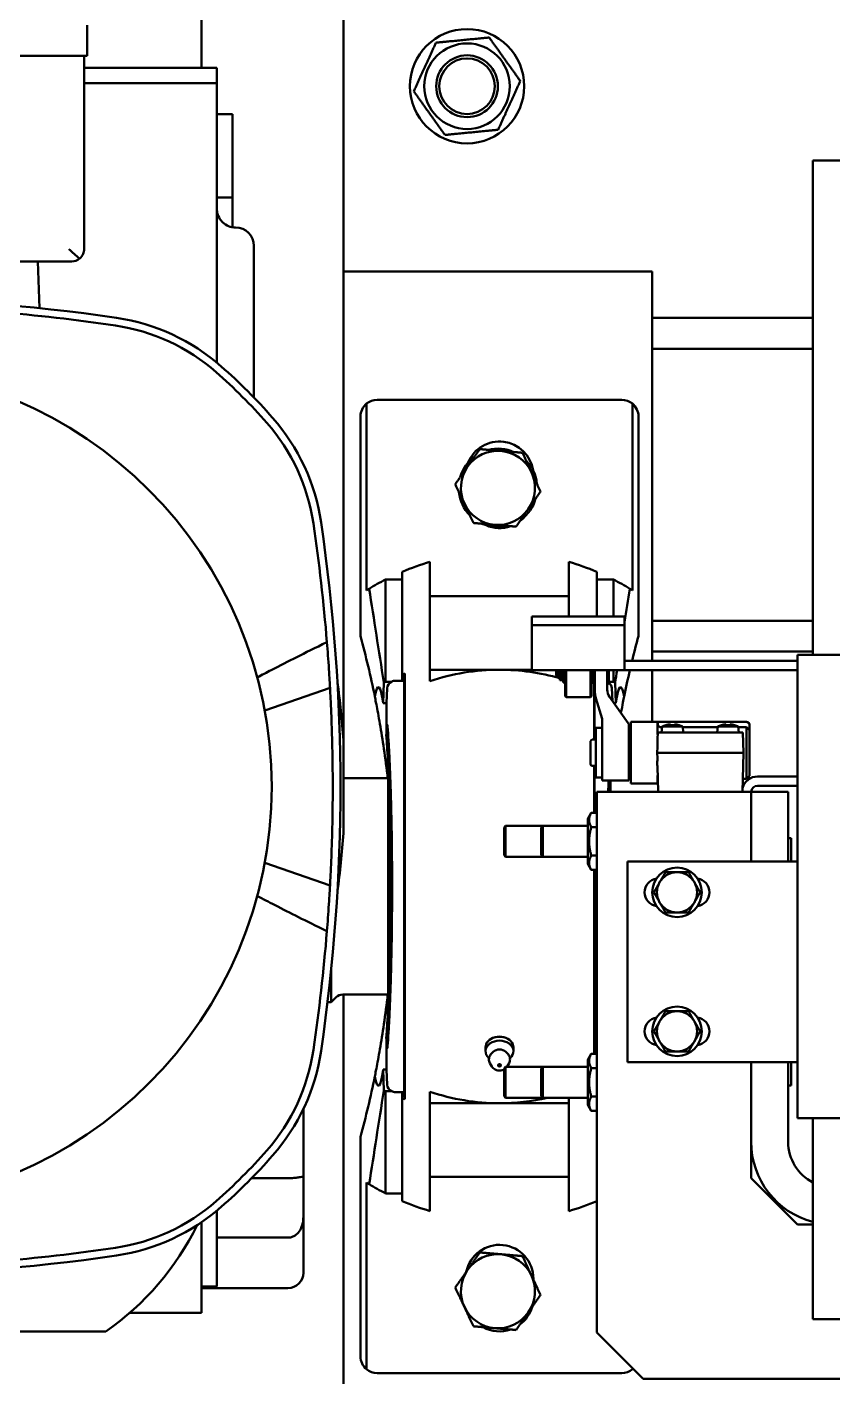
# Model space of a CAD drawing. Header units: centimetres. Extents: x -678439 to 55805, y -426864 to 17948.
# Drawn here: x 47081.48 to 47107.58, y 16808.05 to 16851.81 of the extents above; entities that cross this region are included whole.
import ezdxf

# ---------------------------------------------------------------- set-up
doc = ezdxf.new("R2010")
doc.units = ezdxf.units.CM
doc.header["$LTSCALE"] = 0.01
doc.header["$MEASUREMENT"] = 0
doc.layers.get('0').update_dxf_attribs({"lineweight": 0})
doc.layers.add('SSN_Lift-AM_0', color=7, linetype='Continuous', lineweight=50)

# ---------------------------------------------------------------- blocks, each defined once
blk = doc.blocks.new('Lift_20-024-10000')
at = {"layer": 'SSN_Lift-AM_0'}
for p, q in [((-1219.5, 1318.4), (-1219.5, 1493.4)), ((-1265.5, 1401.4), (-1265.5, 1384.4)), ((-1302.5, 1388.2), (-1302.5, 1398.2)), ((-1308.5, 1388.2), (-1448.5, 1388.2)), ((-1302.5, 1388.2), (-1308.5, 1388.2)), ((-1303.5, 1325.7), (-1303.5, 1388.2)), ((-1303.5, 1384.4), (-1271.5, 1384.4)), ((-1265.5, 1384.4), (-1271.5, 1384.4)), ((-1265.5, 1384.4), (-1260.5, 1384.4)), ((-1260.5, 1384.4), (-1260.5, 1379.4)), ((-1260.5, 1379.4), (-1303.5, 1379.4)), ((-1260.5, 1379.4), (-1260.5, 1364.4)), ((-1260.5, 1369.4), (-1255.5, 1369.4)), ((-1255.5, 1342.4), (-1255.5, 1369.4)), ((-1260.5, 1288.93), (-1260.5, 1364.4)), ((-1067.5, 1354.4), (-722.5, 1354.4)), ((-1067.5, 1194.4), (-1067.5, 1354.4)), ((-1260.5, 1342.4), (-1255.5, 1342.4)), ((-1255.5, 1332.78), (-1255.5, 1342.4)), ((-1248.5, 1277.64), (-1248.5, 1326.7)), ((-1449.5, 1321.7), (-1307.5, 1321.7)), ((-1318.5, 1321.7), (-1317.97, 1306.56)), ((-1219.5, 1166.8), (-1219.5, 1318.4)), ((-1219.5, 1318.4), (-1119.5, 1318.4)), ((-1119.5, 1318.4), (-1119.5, 1192.4)), ((-1111.4, 1303.4), (-1119.5, 1303.4)), ((-1111.4, 1303.4), (-1069.08, 1303.4)), ((-1069.08, 1303.4), (-1067.5, 1303.4)), ((-1119.5, 1293.4), (-1111.4, 1293.4)), ((-1069.08, 1293.4), (-1111.4, 1293.4)), ((-1067.5, 1293.4), (-1069.08, 1293.4)), ((-1212.04, 1215.24), (-1212.04, 1275.66)), ((-1208.6, 1276.9), (-1129.4, 1276.9)), ((-1125.96, 1215.24), (-1125.96, 1275.66)), ((-1214, 1200.4), (-1214, 1271.5)), ((-1124, 1271.5), (-1124, 1200.4)), ((-1200.5, 1187.98), (-1200.5, 1221.25)), ((-1191.5, 1224.44), (-1191.5, 1213.4)), ((-1146.5, 1213.4), (-1146.5, 1224.44)), ((-1137.5, 1206.82), (-1137.5, 1221.25)), ((-1205.9, 1185.67), (-1205.9, 1218.73)), ((-1200.5, 1218.73), (-1205.9, 1218.73)), ((-1132.1, 1218.73), (-1137.5, 1218.73)), ((-1132.1, 1206.82), (-1132.1, 1218.73)), ((-1191.5, 1213.4), (-1146.5, 1213.4)), ((-1191.5, 1213.4), (-1191.5, 1189.55)), ((-1146.5, 1206.82), (-1146.5, 1213.4)), ((-1158.5, 1206.82), (-1128.5, 1206.82)), ((-1158.5, 1206.82), (-1158.5, 1204)), ((-1158.5, 1204), (-1128.5, 1204)), ((-1158.5, 1189.94), (-1158.5, 1204)), ((-1128.5, 1206.82), (-1128.5, 1204)), ((-1128.5, 1204), (-1128.5, 1189.94)), ((-1111.4, 1205.4), (-1119.5, 1205.4)), ((-1111.4, 1205.4), (-1069.08, 1205.4)), ((-1069.08, 1205.4), (-1067.5, 1205.4)), ((-1119.5, 1195.4), (-1111.4, 1195.4)), ((-1069.08, 1195.4), (-1111.4, 1195.4)), ((-1067.5, 1195.4), (-1069.08, 1195.4)), ((-1128.5, 1192.4), (-1072.5, 1192.4)), ((-1072.5, 1178.4), (-1072.5, 1194.4)), ((-847.5, 1194.4), (-1072.5, 1194.4)), ((-1200.5, 1185.98), (-1202.66, 1185.98)), ((-1200.5, 1187.98), (-1200.5, 1185.98)), ((-1200.5, 1185.98), (-1199.82, 1185.98)), ((-1200.5, 1185.98), (-1200.5, 1185.98)), ((-1199.82, 1185.98), (-1199.69, 1188.29)), ((-1199.82, 1185.98), (-1199.82, 1052.82)), ((-1199.69, 1188.29), (-1199.69, 1050.51)), ((-1191.5, 1189.55), (-1169, 1189.55)), ((-1191.5, 1189.55), (-1191.5, 1185.84)), ((-1169, 1189.55), (-1158.5, 1189.55)), ((-1158.5, 1189.94), (-1158.5, 1189.4)), ((-1128.5, 1189.4), (-1158.5, 1189.4)), ((-1150.6, 1189.4), (-1150.6, 1187.7)), ((-1150.6, 1187.7), (-1150.1, 1187.2)), ((-1150.1, 1189.4), (-1150.1, 1187.2)), ((-1150.1, 1187.2), (-1149.5, 1187.2)), ((-1149.5, 1189.4), (-1149.5, 1187.2)), ((-1149.5, 1187.7), (-1149.42, 1187.7)), ((-1149.42, 1186.32), (-1149.42, 1189.4)), ((-1149.42, 1186.13), (-1149.42, 1186.32)), ((-1149.42, 1186.13), (-1148.66, 1186.13)), ((-1148.66, 1189.4), (-1148.66, 1186.32)), ((-1148.66, 1187.2), (-1148.4, 1187.2)), ((-1148.66, 1186.32), (-1148.66, 1186.13)), ((-1148.4, 1189.4), (-1148.4, 1185.45)), ((-1147.75, 1189.4), (-1147.75, 1181)), ((-1147.45, 1189.4), (-1147.45, 1180.7)), ((-1139.55, 1189.4), (-1139.55, 1180.7)), ((-1139.25, 1189.4), (-1139.25, 1181)), ((-1138.6, 1189.4), (-1138.6, 1185.2)), ((-1138.1, 1182.7), (-1138.1, 1189.4)), ((-1134.1, 1189.4), (-1134.1, 1184.7)), ((-1134.1, 1189.4), (-1134.1, 1183.09)), ((-1133.6, 1189.4), (-1133.6, 1185.2)), ((-1132.1, 1185.67), (-1132.1, 1189.4)), ((-1128.5, 1189.4), (-1128.5, 1189.94)), ((-1072.5, 1189.4), (-1128.5, 1189.4)), ((-1119.5, 1189.4), (-1119.5, 1172.7)), ((-1223.88, 1183.67), (-1245.01, 1176.38)), ((-1206.63, 1178.68), (-1206.46, 1185.4)), ((-1203.98, 1185.67), (-1205.9, 1185.67)), ((-1205.64, 1178.68), (-1205.36, 1183.63)), ((-1148.4, 1185.45), (-1147.75, 1185.45)), ((-1139.25, 1185.45), (-1138.6, 1185.45)), ((-1138.6, 1185.2), (-1138.1, 1184.7)), ((-1138.31, 1184.91), (-1138.31, 1166.95)), ((-1138.18, 1184.78), (-1138.18, 1166.95)), ((-1133.6, 1185.2), (-1134.1, 1184.7)), ((-1134.1, 1184.7), (-1134.1, 1184.7)), ((-1132.1, 1185.67), (-1133.6, 1185.67)), ((-1132.64, 1183.63), (-1132.4, 1179.42)), ((-1131.54, 1185.4), (-1131.37, 1178.68)), ((-1206.63, 1178.68), (-1205.64, 1178.68)), ((-1205.64, 1168.63), (-1205.64, 1178.68)), ((-1147.75, 1181), (-1147.45, 1180.7)), ((-1147.45, 1180.7), (-1139.55, 1180.7)), ((-1139.25, 1181), (-1139.55, 1180.7)), ((-1135.7, 1173.7), (-1137.75, 1180.35)), ((-1133.36, 1180.78), (-1127.28, 1172.2)), ((-1131.87, 1178.68), (-1131.37, 1178.68)), ((-1072.5, 1178.4), (-1072.5, 1060.4)), ((-1135.7, 1163.66), (-1135.7, 1173.7)), ((-1126.5, 1172.7), (-1126.5, 1152.7)), ((-1126.5, 1172.7), (-1089, 1172.7)), ((-1117.79, 1172.64), (-1117.79, 1168.58)), ((-1137.8, 1170.7), (-1137.8, 1154.7)), ((-1137.8, 1170.7), (-1135.7, 1170.7)), ((-1127.1, 1163.66), (-1127.1, 1171.62)), ((-1127.1, 1170.7), (-1126.5, 1170.7)), ((-1117.85, 1167.06), (-1117.77, 1169.2)), ((-1117.77, 1169.2), (-1113, 1169.2)), ((-1116.35, 1170.96), (-1116.74, 1170.96)), ((-1116.33, 1171.2), (-1116.5, 1169.2)), ((-1116.33, 1171.2), (-1109.67, 1171.2)), ((-1115.15, 1171.63), (-1115.14, 1171.61)), ((-1113.64, 1171.87), (-1113.64, 1171.61)), ((-1095, 1169.2), (-1113, 1169.2)), ((-1112.36, 1171.61), (-1112.36, 1171.87)), ((-1110.86, 1171.61), (-1110.85, 1171.63)), ((-1109.67, 1171.2), (-1109.5, 1169.2)), ((-1098.35, 1170.96), (-1109.65, 1170.96)), ((-1098.33, 1171.2), (-1098.5, 1169.2)), ((-1098.33, 1171.2), (-1091.67, 1171.2)), ((-1097.15, 1171.63), (-1097.14, 1171.61)), ((-1095.64, 1171.87), (-1095.64, 1171.61)), ((-1095, 1169.2), (-1090.23, 1169.2)), ((-1094.37, 1171.61), (-1094.37, 1171.87)), ((-1092.86, 1171.61), (-1092.85, 1171.63)), ((-1091.67, 1171.2), (-1091.5, 1169.2)), ((-1089, 1170.96), (-1091.65, 1170.96)), ((-1090, 1162.7), (-1090.23, 1169.2)), ((-1089, 1170.96), (-1089, 1154.2)), ((-1088, 1171.47), (-1088, 1171.7)), ((-1088, 1169.93), (-1088, 1171.47)), ((-1088, 1169.93), (-1088, 1155.2)), ((-1219.5, 1136.6), (-1219.5, 1166.8)), ((-1139.5, 1158.95), (-1139.5, 1166.45)), ((-1137.8, 1166.95), (-1139, 1166.95)), ((-1135.7, 1163.66), (-1135.7, 1153.7)), ((-1127.1, 1163.66), (-1127.1, 1153.7)), ((-1113, 1162.7), (-1117.9, 1162.7)), ((-1113, 1162.7), (-1095, 1162.7)), ((-1090, 1162.7), (-1095, 1162.7)), ((-1090, 1162.7), (-1090.35, 1150)), ((-1205, 1157.36), (-1205, 1081.44)), ((-1137.8, 1158.45), (-1139, 1158.45)), ((-1138.31, 1158.45), (-1138.31, 1143.24)), ((-1138.18, 1158.45), (-1138.18, 1143.24)), ((-1117.88, 1158.34), (-1117.65, 1150)), ((-1117.79, 1155.35), (-1117.79, 1152.7)), ((-1088, 1155.2), (-1089, 1154.2)), ((-1219.5, 1154.4), (-1205, 1154.4)), ((-1137.8, 1154.7), (-1135.7, 1154.7)), ((-1127.1, 1153.7), (-1135.7, 1153.7)), ((-1133, 1153.7), (-1133, 1150)), ((-1127.1, 1154.7), (-1126.5, 1154.7)), ((-1127.1, 1154.4), (-1126.5, 1154.4)), ((-1126.5, 1152.7), (-1117.79, 1152.7)), ((-1117.74, 1153.29), (-1117.79, 1152.7)), ((-1090.24, 1154.2), (-1089, 1154.2)), ((-1088.8, 1154.4), (-1087.8, 1154.4)), ((-1072.5, 1155), (-1085.4, 1155)), ((-1072.5, 1152), (-1085.4, 1152)), ((-1137.5, 1150), (-1087.5, 1150)), ((-1137.5, 975), (-1137.5, 1150)), ((-1075.5, 1150), (-1087.5, 1150)), ((-1087.5, 1150), (-1087.5, 1127.5)), ((-1075.5, 1150), (-1075.5, 1127.5)), ((-1140.4, 1141.3), (-1139.28, 1143.24)), ((-1139.28, 1143.24), (-1137.5, 1143.24)), ((-1167.5, 1138.5), (-1167, 1139)), ((-1167.5, 1129.5), (-1167.5, 1138.5)), ((-1167, 1139), (-1167, 1129)), ((-1167, 1139), (-1155, 1139)), ((-1155.5, 1138.5), (-1155, 1139)), ((-1155.5, 1129.5), (-1155.5, 1138.5)), ((-1155, 1139), (-1155, 1129)), ((-1140.4, 1139), (-1155, 1139)), ((-1140.4, 1141.3), (-1140.4, 1126.7)), ((-1139.28, 1138.62), (-1137.5, 1138.62)), ((-1074.5, 1135), (-1075.5, 1135)), ((-1074.5, 1135), (-1074.5, 1127.5)), ((-1167.5, 1129.5), (-1167, 1129)), ((-1167, 1129), (-1155, 1129)), ((-1155.5, 1129.5), (-1155, 1129)), ((-1140.4, 1129), (-1155, 1129)), ((-1139.28, 1129.38), (-1137.5, 1129.38)), ((-1245.01, 1127.02), (-1223.88, 1119.73)), ((-1140.4, 1126.7), (-1139.28, 1124.76)), ((-1139.28, 1124.76), (-1137.5, 1124.76)), ((-1138.31, 1124.76), (-1138.31, 1065.24)), ((-1138.18, 1124.76), (-1138.18, 1065.24)), ((-1127.5, 1062.5), (-1127.5, 1127.5)), ((-1127.5, 1127.5), (-1072.5, 1127.5)), ((-1223.5, 1081.9), (-1223.5, 1092.51)), ((-1224.68, 1081.9), (-1223.5, 1081.9)), ((-1221.88, 1083.52), (-1223.5, 1081.9)), ((-1219.76, 1084.4), (-1205, 1084.4)), ((-1219.5, 958.4), (-1219.5, 1084.4)), ((-1205.64, 1060.12), (-1205.64, 1070.17)), ((-1173.31, 1068.32), (-1173.34, 1068.25)), ((-1164.69, 1068.32), (-1164.66, 1068.25)), ((-1173.5, 1067.33), (-1173.5, 1066.05)), ((-1171.01, 1065.9), (-1171.66, 1065.23)), ((-1166.99, 1065.9), (-1166.34, 1065.23)), ((-1164.5, 1067.33), (-1164.5, 1066.05)), ((-1140.4, 1063.3), (-1139.28, 1065.24)), ((-1140.4, 1063.3), (-1140.4, 1048.7)), ((-1139.28, 1065.24), (-1137.5, 1065.24)), ((-1205.64, 1060.12), (-1206.63, 1060.12)), ((-1206.46, 1053.4), (-1206.63, 1060.12)), ((-1205.64, 1060.12), (-1205.36, 1055.17)), ((-1171.5, 1061.16), (-1172.09, 1062.2)), ((-1167.5, 1060.5), (-1167, 1061)), ((-1167.5, 1051.5), (-1167.5, 1060.5)), ((-1167, 1061), (-1167, 1051)), ((-1167, 1061), (-1155, 1061)), ((-1166.5, 1061.16), (-1165.91, 1062.2)), ((-1155.5, 1060.5), (-1155, 1061)), ((-1155.5, 1051.5), (-1155.5, 1060.5)), ((-1155, 1061), (-1155, 1051)), ((-1140.4, 1061), (-1155, 1061)), ((-1139.28, 1060.62), (-1137.5, 1060.62)), ((-1072.5, 1062.5), (-1127.5, 1062.5)), ((-1087.5, 1062.5), (-1087.5, 1025)), ((-1075.5, 1062.5), (-1075.5, 1036.7)), ((-1074.5, 1062.5), (-1074.5, 1055)), ((-1072.5, 1044.4), (-1072.5, 1060.4)), ((-1074.5, 1055), (-1075.5, 1055)), ((-1205.9, 1053.13), (-1203.98, 1053.13)), ((-1205.9, 1053.13), (-1205.9, 1020.07)), ((-1202.66, 1052.82), (-1200.5, 1052.82)), ((-1200.5, 1052.82), (-1199.82, 1052.82)), ((-1200.5, 1052.82), (-1200.5, 1050.82)), ((-1200.5, 1052.82), (-1200.5, 1052.82)), ((-1200.5, 1050.82), (-1200.5, 1017.55)), ((-1199.82, 1052.82), (-1199.69, 1050.51)), ((-1191.5, 1052.96), (-1191.5, 1049.25)), ((-1167.5, 1051.5), (-1167, 1051)), ((-1167, 1051), (-1155, 1051)), ((-1155.5, 1051.5), (-1155, 1051)), ((-1140.4, 1051), (-1155, 1051)), ((-1146.5, 1049.25), (-1146.5, 1051)), ((-1139.28, 1051.38), (-1137.5, 1051.38)), ((-1232.5, 1025.22), (-1232.5, 1047.42)), ((-1191.5, 1049.25), (-1169, 1049.25)), ((-1191.5, 1049.25), (-1191.5, 1025.4)), ((-1169, 1049.25), (-1146.5, 1049.25)), ((-1146.5, 1025.4), (-1146.5, 1049.25)), ((-1140.4, 1048.7), (-1139.28, 1046.76)), ((-1139.28, 1046.76), (-1137.5, 1046.76)), ((-847.5, 1044.4), (-1072.5, 1044.4)), ((-1067.5, 979.4), (-1067.5, 1044.4)), ((-1214, 967.3), (-1214, 1038.4)), ((-1249.27, 1024.97), (-1237.5, 1024.97)), ((-1232.5, 1025.22), (-1232.5, 1012.65)), ((-1191.5, 1025.4), (-1191.5, 1014.36)), ((-1146.5, 1025.4), (-1191.5, 1025.4)), ((-1146.5, 1014.36), (-1146.5, 1025.4)), ((-1087.5, 1025), (-1072.5, 1010)), ((-1212.04, 1023.56), (-1212.04, 963.14)), ((-1205.9, 1020.07), (-1200.5, 1020.07)), ((-1260.5, 989.9), (-1260.5, 1014.47)), ((-1232.5, 994.4), (-1232.5, 1012.65)), ((-1265.5, 1010.71), (-1265.5, 981.4)), ((-1072.5, 1010), (-1067.5, 1010)), ((-1237.5, 1005.76), (-1260.5, 1005.76)), ((-1265.5, 989.9), (-1260.5, 989.9)), ((-1237.5, 989.4), (-1265.5, 989.4)), ((-1158, 992.4), (-1158, 992.14)), ((-1265.5, 981.4), (-1288.77, 981.4)), ((-812.5, 979.4), (-1067.5, 979.4)), ((-1368.5, 975.4), (-1296.5, 975.4)), ((-1122.5, 960), (-1137.5, 975)), ((-1125.96, 963.46), (-1125.96, 963.14)), ((-1208.6, 961.9), (-1129.4, 961.9)), ((-752.5, 960), (-1122.5, 960))]:
    blk.add_line(p, q, dxfattribs=at)
for centre, radius in [((-1179.5, 1378.4), 18.5), ((-1179.5, 1378.4), 13.85), ((-1179.5, 1378.4), 10), ((-1179.5, 1378.4), 10), ((-1179.5, 1378.4), 9), ((-1378.5, 1151.7), 135.75), ((-1111.5, 1117.5), 8), ((-1111.5, 1072.5), 8)]:
    blk.add_circle(centre, radius, dxfattribs=at)
for centre, radius, start, end in [((-1254.5, 1338.7), 6, 226.6397, 270), ((-1254.5, 1326.7), 6, 0, 90), ((-1307.5, 1325.7), 4, 270, 309.3372), ((-1378.5, 724.2), 585.5, 81.60348, 98.39652), ((-1378.5, 724.2), 583, 81.60348, 85.39849), ((-1302.64, 1238.13), 63.5, 48.7273, 81.6035), ((-1302.64, 1238.13), 66, 48.7273, 81.6035), ((-1378.5, 1151.7), 181, 41.2727, 48.7273), ((-1378.5, 1151.7), 178.5, 41.2727, 48.7273), ((-1208.6, 1271.5), 5.4, 129.6097, 180), ((-1208.6, 1271.5), 5.4, 90, 129.6097), ((-1129.4, 1271.5), 5.4, 50.3903, 90), ((-1129.4, 1271.5), 5.4, 0, 50.3903), ((-1292.07, 1227.56), 63.5, 8.3965, 41.2727), ((-1292.07, 1227.56), 66, 8.3965, 41.2727), ((-1169.5, 1248.4), 12, 85.0552, 145.0552), ((-1169, 1252.4), 11, 8.6031, 157.1469), ((-1169.5, 1248.4), 12.7, 65.9435, 104.167), ((-1169.5, 1248.4), 12, 25.0552, 85.0552), ((-1169.5, 1248.4), 12.7, 125.9435, 164.167), ((-1169.5, 1248.4), 12.7, 5.9435, 44.167), ((-1169.5, 1248.4), 12, 145.0552, 205.0552), ((-1169.5, 1248.4), 12, 325.0552, 25.0552), ((-1169.5, 1248.4), 12.7, 185.9435, 224.167), ((-1169.5, 1248.4), 12, 205.0552, 265.0552), ((-1169.5, 1248.4), 12.7, 305.9435, 344.167), ((-1169.5, 1248.4), 12, 265.0552, 325.0552), ((-1169, 1246.4), 11, 306.7701, 321.4155), ((-1806, 1151.7), 583, 4.60151, 8.39652), ((-1806, 1151.7), 585.5, 351.60348, 8.39652), ((-1169.5, 1248.4), 12.7, 245.9435, 284.167), ((-1169, 1246.4), 11, 246.657, 289.0355), ((-1169, 1146.63), 81, 106.1276, 112.8854), ((-1169, 1146.63), 81, 67.1146, 73.8724), ((-1169, 1146.63), 81, 117.1007, 121.4007), ((-1169, 1146.63), 81, 58.5993, 62.8993), ((-1169, 1146.63), 81, 121.4007, 122.0996), ((-1169, 1146.63), 81, 57.9004, 58.5993), ((-1512.35, 1119.4), 309.15, 11.4744, 15.1893), ((-825.65, 1119.4), 309.15, 164.8107, 166.3417), ((-1169, 1119.4), 70.15, 90, 108.7083), ((-1169, 1119.4), 70.15, 73.7937, 90), ((-1169, 1119.4), 70.15, 72.9225, 73.1445), ((-825.65, 1119.4), 309.15, 166.9132, 168.5256), ((-1570.57, 1139.27), 352.15, 4.4836, 7.5577), ((-1130.1, 1182.7), 8, 180, 197.1103), ((-1130.1, 1183.09), 4, 180, 215.319), ((-1089, 1171.7), 1, 0, 90), ((-1128.1, 1171.62), 1, 0, 35.319), ((-1113, 1163.94), 7.98, 105.6204, 114.6097), ((-1113, 1163.94), 7.96, 94.5758, 105.5646), ((-1113, 1163.94), 7.96, 74.4355, 85.4242), ((-1113, 1163.94), 7.98, 65.3903, 74.3809), ((-1095, 1163.94), 7.98, 105.6204, 114.6097), ((-1095, 1163.94), 7.96, 94.5758, 105.5646), ((-1095, 1163.94), 7.96, 74.4355, 85.4242), ((-1095, 1163.94), 7.98, 65.3903, 74.3809), ((-1089.05, 1171.47), 1.05, 359.9968, 9.2772), ((-1139, 1166.45), 0.5, 90, 180), ((-1139, 1158.95), 0.5, 180, 270), ((-1085.4, 1149.9), 5.1, 90, 164.7334), ((-1085.4, 1149.9), 2.1, 90, 177.2706), ((-1570.57, 1164.13), 352.15, 352.4423, 355.5164), ((-1117.5, 1117.5), 4.5, 98.2515, 261.7485), ((-1111.5, 1117.5), 6.5, 150, 210), ((-1111.5, 1117.5), 6.5, 90, 150), ((-1111.5, 1117.5), 6.5, 30, 90), ((-1111.5, 1117.5), 6.5, 330, 30), ((-1105.5, 1117.5), 4.5, 278.2515, 81.7485), ((-1111.5, 1117.5), 6.5, 210, 270), ((-1111.5, 1117.5), 6.5, 270, 330), ((-1806, 1151.7), 583, 351.60348, 355.39849), ((-1219.76, 1081.4), 3, 90, 135), ((-1117.5, 1072.5), 4.5, 98.2515, 261.7485), ((-1111.5, 1072.5), 6.5, 90, 150), ((-1111.5, 1072.5), 6.5, 30, 90), ((-1105.5, 1072.5), 4.5, 278.2515, 81.7485), ((-1111.5, 1072.5), 6.5, 150, 210), ((-1111.5, 1072.5), 6.5, 330, 30), ((-1111.5, 1072.5), 6.5, 210, 270), ((-1111.5, 1072.5), 6.5, 270, 330), ((-1292.07, 1075.84), 63.5, 318.7273, 351.6035), ((-1292.07, 1075.84), 66, 318.7273, 351.6035), ((-1169, 1061.87), 0.5, 201.3442, 338.6558), ((-1512.35, 1119.4), 309.15, 344.8107, 348.5256), ((-1169, 1119.4), 70.15, 251.2917, 270), ((-1169, 1119.4), 70.15, 270, 282.8178), ((-1378.5, 1151.7), 178.5, 311.2727, 318.7273), ((-1060.8, 1036.7), 26.7, 180, 255.4671), ((-1060.8, 1036.7), 14.7, 180, 242.8847), ((-1378.5, 1151.7), 181, 311.2727, 318.7273), ((-1169, 1092.17), 81, 237.9004, 238.5993), ((-1169, 1092.17), 81, 238.5993, 242.8993), ((-1302.64, 1065.27), 63.5, 278.3965, 311.2727), ((-1302.64, 1065.27), 66, 278.3965, 311.2727), ((-1169, 1092.17), 81, 247.1146, 253.8724), ((-1169, 1092.17), 81, 286.1276, 292.8854), ((-1347.72, 1049.4), 90, 304.6921, 333.8755), ((-1378.5, 1579.2), 583, 274.60151, 278.39652), ((-1169, 992.4), 11, 0, 168.1463), ((-1378.5, 1579.2), 585.5, 261.60348, 278.39652), ((-1169.5, 988.4), 12, 85.0552, 145.0552), ((-1169.5, 988.4), 12, 25.0552, 85.0552), ((-1237.5, 994.4), 5, 270, 0), ((-1169.5, 988.4), 12, 145.0552, 205.0552), ((-1169.5, 988.4), 12, 325.0552, 25.0552), ((-1169.5, 988.4), 12, 205.0552, 265.0552), ((-1169.5, 988.4), 12, 265.0552, 325.0552), ((-1169, 986.4), 11, 306.7701, 343.3404), ((-1169, 986.4), 11, 241.075, 289.0355), ((-1208.6, 967.3), 5.4, 180, 230.3903), ((-1208.6, 967.3), 5.4, 230.3903, 270), ((-1129.4, 967.3), 5.4, 270, 309.6097), ((-1129.4, 967.3), 5.4, 309.6097, 311.9976)]:
    blk.add_arc(centre, radius, start, end, dxfattribs=at)
for centre, major_axis, ratio, start_param, end_param in [((-1169, 844.52), (80.08, -574.94), 0.021187, 2.202499, 2.269797), ((-1169, 844.52), (-80.08, -574.94), 0.021187, 4.013388, 4.037834), ((-1202.66, 1183.5), (-2.7, 0), 0.919, 4.712389, 5.221), ((-1169, 1119.4), (81, 0), 0.919001, 1.959328, 1.970222), ((-1169, 844.52), (-80.08, -574.94), 0.021187, 4.072022, 4.080686), ((-1208.19, 1119.4), (0, 64.5), 0.061163, 5.877929, 6.589408), ((-1169, 1119.4), (81, 0), 0.919001, 2.043793, 2.051543), ((-1202.66, 1183.5), (-2.7, 0), 0.919001, 5.221, 6.230825), ((-1135.34, 1183.5), (2.7, 0), 0.919001, 0.05236, 0.871521), ((-1169, 1119.4), (81, 0), 0.919001, 1.09005, 1.0978), ((-1129.81, 1119.4), (0, -64.5), 0.061163, 2.83537, 3.546849), ((-1208.19, 1119.4), (0, 64.5), 0.061163, 3.843968, 5.58081), ((-1113, 1165.17), (-7.65, 0), 0.845121, 4.629268, 4.79551), ((-1095, 1165.17), (7.65, 0), 0.845121, 1.487675, 1.653917), ((-1095, 1165.2), (-7.63, 0), 0.841997, 4.629121, 4.795657), ((-1129.81, 1119.4), (0, -64.5), 0.061163, 4.151684, 4.218086), ((-1169, 1066.05), (4.5, 0), 0.766044, 5.566827, 10.141136), ((-1169, 1067.33), (4.5, 0), 0.766044, 0, 3.141593), ((-1169, 1067.41), (-4.47, 0), 0.766044, 3.409625, 6.015153), ((-1169, 1064.76), (-2.5, 0), 0.766044, 3.77995, 5.644828), ((-1208.19, 1119.4), (0, 64.5), 0.061163, 2.83537, 3.546849), ((-1202.66, 1055.3), (-2.7, 0), 0.919001, 0.05236, 1.062186), ((-1169, 1394.28), (80.08, 574.94), 0.021187, 4.013388, 4.080686), ((-1169, 1119.4), (-81, 0), 0.919001, 1.09005, 1.0978), ((-1202.66, 1055.3), (2.7, 0), 0.919, 4.203778, 4.712389), ((-1169, 1119.4), (-81, 0), 0.919001, 1.171371, 1.182265)]:
    blk.add_ellipse(centre, major_axis=major_axis, ratio=ratio, start_param=start_param, end_param=end_param, dxfattribs=at)
blk.add_ellipse((-1169, 1061.55), major_axis=(0.5, 0), ratio=0.766044, dxfattribs=at)
for points, weights in [([(-1196.74, 1376.72), (-1193.16, 1384.61), (-1189.57, 1392.49)], [1, 1.15470053838, 1]), ([(-1189.57, 1392.49), (-1180.95, 1393.33), (-1172.33, 1394.17)], [1, 1.15470053838, 1]), ([(-1172.33, 1394.17), (-1167.3, 1387.12), (-1162.26, 1380.08)], [1, 1.15470053838, 1]), ([(-1162.26, 1380.08), (-1165.84, 1372.19), (-1169.43, 1364.31)], [1, 1.15470053838, 1]), ([(-1186.67, 1362.63), (-1191.7, 1369.68), (-1196.74, 1376.72)], [1, 1.15470053838, 1]), ([(-1169.43, 1364.31), (-1178.05, 1363.47), (-1186.67, 1362.63)], [1, 1.15470053838, 1]), ([(-1179.34, 1255.27), (-1177.49, 1257.91), (-1175.37, 1260.95)], [1, 1.0379548493, 1]), ([(-1175.37, 1260.95), (-1171.67, 1260.63), (-1168.47, 1260.36)], [1, 1.0379548493, 1]), ([(-1168.47, 1260.36), (-1165.26, 1260.08), (-1161.56, 1259.76)], [1, 1.0379548493, 1]), ([(-1161.56, 1259.76), (-1159.99, 1256.39), (-1158.63, 1253.48)], [1, 1.0379548493, 1]), ([(-1183.3, 1249.59), (-1181.18, 1252.64), (-1179.34, 1255.27)], [1, 1.0379548493, 1]), ([(-1158.63, 1253.48), (-1157.27, 1250.57), (-1155.7, 1247.21)], [1, 1.0379548493, 1]), ([(-1180.37, 1243.32), (-1181.73, 1246.23), (-1183.3, 1249.59)], [1, 1.0379548493, 1]), ([(-1155.7, 1247.21), (-1157.82, 1244.16), (-1159.66, 1241.53)], [1, 1.0379548493, 1]), ([(-1177.44, 1237.04), (-1179.01, 1240.41), (-1180.37, 1243.32)], [1, 1.0379548493, 1]), ([(-1159.66, 1241.53), (-1161.51, 1238.89), (-1163.63, 1235.85)], [1, 1.0379548493, 1]), ([(-1170.53, 1236.44), (-1173.74, 1236.72), (-1177.44, 1237.04)], [1, 1.0379548493, 1]), ([(-1163.63, 1235.85), (-1167.33, 1236.17), (-1170.53, 1236.44)], [1, 1.0379548493, 1]), ([(-1205.36, 1171.76), (-1205.5, 1170.16), (-1205.64, 1168.63)], [1.15180341151, 1.1715409996, 1.19072543884]), ([(-1088, 1169.93), (-1088.47, 1170.41), (-1089, 1170.96)], [1, 1.00209045155, 1]), ([(-1139.28, 1143.24), (-1140.61, 1140.93), (-1139.28, 1138.62)], [1, 1.15470053838, 1]), ([(-1139.28, 1138.62), (-1140.61, 1134), (-1139.28, 1129.38)], [1, 1.15470053838, 1]), ([(-1139.28, 1129.38), (-1140.61, 1127.07), (-1139.28, 1124.76)], [1, 1.15470053838, 1]), ([(-1119.01, 1117.5), (-1118, 1119.24), (-1117.13, 1120.75)], [1, 1.0379548493, 1]), ([(-1117.13, 1120.75), (-1116.26, 1122.26), (-1115.25, 1124)], [1, 1.0379548493, 1]), ([(-1115.25, 1124), (-1113.24, 1124), (-1111.5, 1124)], [1, 1.0379548493, 1]), ([(-1111.5, 1124), (-1109.76, 1124), (-1107.75, 1124)], [1, 1.0379548493, 1]), ([(-1107.75, 1124), (-1106.74, 1122.26), (-1105.87, 1120.75)], [1, 1.0379548493, 1]), ([(-1105.87, 1120.75), (-1105, 1119.24), (-1103.99, 1117.5)], [1, 1.0379548493, 1]), ([(-1117.13, 1114.25), (-1118, 1115.76), (-1119.01, 1117.5)], [1, 1.0379548493, 1]), ([(-1103.99, 1117.5), (-1105, 1115.76), (-1105.87, 1114.25)], [1, 1.0379548493, 1]), ([(-1115.25, 1111), (-1116.26, 1112.74), (-1117.13, 1114.25)], [1, 1.0379548493, 1]), ([(-1105.87, 1114.25), (-1106.74, 1112.74), (-1107.75, 1111)], [1, 1.0379548493, 1]), ([(-1111.5, 1111), (-1113.24, 1111), (-1115.25, 1111)], [1, 1.0379548493, 1]), ([(-1107.75, 1111), (-1109.76, 1111), (-1111.5, 1111)], [1, 1.0379548493, 1]), ([(-1117.13, 1075.75), (-1116.26, 1077.26), (-1115.25, 1079)], [1, 1.0379548493, 1]), ([(-1115.25, 1079), (-1113.24, 1079), (-1111.5, 1079)], [1, 1.0379548493, 1]), ([(-1111.5, 1079), (-1109.76, 1079), (-1107.75, 1079)], [1, 1.0379548493, 1]), ([(-1107.75, 1079), (-1106.74, 1077.26), (-1105.87, 1075.75)], [1, 1.0379548493, 1]), ([(-1119.01, 1072.5), (-1118, 1074.24), (-1117.13, 1075.75)], [1, 1.0379548493, 1]), ([(-1117.13, 1069.25), (-1118, 1070.76), (-1119.01, 1072.5)], [1, 1.0379548493, 1]), ([(-1105.87, 1075.75), (-1105, 1074.24), (-1103.99, 1072.5)], [1, 1.0379548493, 1]), ([(-1103.99, 1072.5), (-1105, 1070.76), (-1105.87, 1069.25)], [1, 1.0379548493, 1]), ([(-1205.64, 1070.17), (-1205.5, 1068.64), (-1205.36, 1067.04)], [1.19072543884, 1.1715409996, 1.15180341151]), ([(-1115.25, 1066), (-1116.26, 1067.74), (-1117.13, 1069.25)], [1, 1.0379548493, 1]), ([(-1105.87, 1069.25), (-1106.74, 1067.74), (-1107.75, 1066)], [1, 1.0379548493, 1]), ([(-1139.28, 1065.24), (-1140.61, 1062.93), (-1139.28, 1060.62)], [1, 1.15470053838, 1]), ([(-1111.5, 1066), (-1113.24, 1066), (-1115.25, 1066)], [1, 1.0379548493, 1]), ([(-1107.75, 1066), (-1109.76, 1066), (-1111.5, 1066)], [1, 1.0379548493, 1]), ([(-1139.28, 1060.62), (-1140.61, 1056), (-1139.28, 1051.38)], [1, 1.15470053838, 1]), ([(-1139.28, 1051.38), (-1140.61, 1049.07), (-1139.28, 1046.76)], [1, 1.15470053838, 1]), ([(-1179.34, 995.27), (-1177.49, 997.91), (-1175.37, 1000.95)], [1, 1.0379548493, 1]), ([(-1175.37, 1000.95), (-1171.67, 1000.63), (-1168.47, 1000.36)], [1, 1.0379548493, 1]), ([(-1168.47, 1000.36), (-1165.26, 1000.08), (-1161.56, 999.76)], [1, 1.0379548493, 1]), ([(-1161.56, 999.76), (-1159.99, 996.39), (-1158.63, 993.48)], [1, 1.0379548493, 1]), ([(-1183.3, 989.59), (-1181.18, 992.64), (-1179.34, 995.27)], [1, 1.0379548493, 1]), ([(-1158.63, 993.48), (-1157.27, 990.57), (-1155.7, 987.21)], [1, 1.0379548493, 1]), ([(-1180.37, 983.32), (-1181.73, 986.23), (-1183.3, 989.59)], [1, 1.0379548493, 1]), ([(-1155.7, 987.21), (-1157.82, 984.16), (-1159.66, 981.53)], [1, 1.0379548493, 1]), ([(-1177.44, 977.04), (-1179.01, 980.41), (-1180.37, 983.32)], [1, 1.0379548493, 1]), ([(-1159.66, 981.53), (-1161.51, 978.89), (-1163.63, 975.85)], [1, 1.0379548493, 1]), ([(-1170.53, 976.44), (-1173.74, 976.72), (-1177.44, 977.04)], [1, 1.0379548493, 1]), ([(-1163.63, 975.85), (-1167.33, 976.17), (-1170.53, 976.44)], [1, 1.0379548493, 1])]:
    blk.add_rational_spline(points, weights, degree=2, dxfattribs=at)
for points, knots in [([(-1260.5, 1338.63), (-1260.5, 1338.08), (-1260.42, 1337.55), (-1260.05, 1336.25), (-1259.66, 1335.53), (-1258.99, 1334.71), (-1258.81, 1334.52), (-1258.62, 1334.34)], [0.0573287, 0.0573287, 0.0573287, 0.0573287, 0.2403805, 0.2403805, 0.5351864, 0.5351864, 0.6381821, 0.6381821, 0.6381821, 0.6381821]), ([(-1308.5, 1325.7), (-1307.93, 1325.19), (-1307.3, 1324.63), (-1306.11, 1323.58), (-1305.54, 1323.08), (-1305.03, 1322.66), (-1305, 1322.63), (-1304.96, 1322.61)], [0, 0, 0, 0, 0.2307778, 0.2307778, 0.4615557, 0.4615557, 0.4775885, 0.4775885, 0.4775885, 0.4775885]), ([(-1304.96, 1322.61), (-1304.93, 1322.63), (-1304.9, 1322.66), (-1304.41, 1323.08), (-1304.06, 1323.58), (-1303.6, 1324.63), (-1303.5, 1325.19), (-1303.5, 1325.7)], [-0.4775885, -0.4775885, -0.4775885, -0.4775885, -0.4615557, -0.4615557, -0.2307778, -0.2307778, 0, 0, 0, 0]), ([(-1247.44, 1187.07), (-1245.92, 1187.88), (-1244.4, 1188.67), (-1237.12, 1192.43), (-1232.69, 1194.65), (-1224.88, 1198.47)], [1.474238, 1.474238, 1.474238, 1.474238, 2.148955, 2.148955, 4.779062, 4.779062, 4.779062, 4.779062]), ([(-1223.88, 1183.67), (-1223.94, 1184.84), (-1224.07, 1187.04), (-1224.43, 1192.69), (-1224.65, 1195.67), (-1224.88, 1198.47)], [-1.690007, -1.690007, -1.690007, -1.690007, -0.881977, -0.881977, -0.000006, -0.000006, -0.000006, -0.000006]), ([(-1223.29, 1170.18), (-1223.32, 1171.01), (-1223.4, 1173.42), (-1223.68, 1180.14), (-1223.83, 1182.78), (-1223.88, 1183.67)], [-0.5416229, -0.5416229, -0.5416229, -0.5416229, -0.2718788, -0.2718788, -0.0000096, -0.0000096, -0.0000096, -0.0000096]), ([(-1205.19, 1154.4), (-1205.23, 1154.74), (-1205.27, 1155.07), (-1205.72, 1158.92), (-1206.16, 1162.15), (-1207.01, 1167.87), (-1207.45, 1170.55), (-1208.28, 1175.28), (-1208.67, 1177.33), (-1209.14, 1179.69), (-1209.26, 1180.34), (-1209.38, 1180.9)], [32.788533, 32.788533, 32.788533, 32.788533, 32.904097, 32.904097, 34.122731, 34.122731, 35.341446, 35.341446, 36.560162, 36.560162, 37.0907, 37.0907, 37.0907, 37.0907]), ([(-1128.62, 1180.9), (-1128.74, 1180.34), (-1128.86, 1179.69), (-1129.2, 1177.98), (-1129.42, 1176.83), (-1129.66, 1175.55)], [1.906893, 1.906893, 1.906893, 1.906893, 2.437431, 2.437431, 3.177252, 3.177252, 3.177252, 3.177252]), ([(-1117.74, 1171.89), (-1117.75, 1172.01), (-1117.76, 1172.13), (-1117.77, 1172.33), (-1117.78, 1172.43), (-1117.79, 1172.58), (-1117.79, 1172.62), (-1117.79, 1172.64)], [3.256024, 3.256024, 3.256024, 3.256024, 3.610556, 3.610556, 4.015719, 4.015719, 4.420882, 4.420882, 4.420882, 4.420882]), ([(-1088.01, 1171.64), (-1088.03, 1171.74), (-1088.06, 1171.83), (-1088.13, 1172.01), (-1088.19, 1172.11), (-1088.34, 1172.3), (-1088.43, 1172.39), (-1088.68, 1172.56), (-1088.84, 1172.62), (-1088.99, 1172.64), (-1089, 1172.64), (-1089, 1172.64)], [0.000003, 0.000003, 0.000003, 0.000003, 0.282307, 0.282307, 0.627405, 0.627405, 1.0924, 1.0924, 1.763023, 1.763023, 1.774443, 1.774443, 1.774443, 1.774443]), ([(-1223.04, 1158.45), (-1223.05, 1159.64), (-1223.08, 1161.66), (-1223.19, 1166.8), (-1223.25, 1168.81), (-1223.29, 1170.18)], [-0.8270662, -0.8270662, -0.8270662, -0.8270662, -0.4185188, -0.4185188, -0.0000199, -0.0000199, -0.0000199, -0.0000199]), ([(-1205.36, 1067.04), (-1205.36, 1067.03), (-1205.36, 1067.03), (-1205.36, 1067.01), (-1205.35, 1067), (-1205.35, 1067.01), (-1205.34, 1067.03), (-1205.32, 1067.13), (-1205.31, 1067.25), (-1205.28, 1067.5), (-1205.26, 1067.64), (-1205.14, 1068.94), (-1205.02, 1070.65), (-1204.84, 1073.58), (-1204.75, 1075.23), (-1204.58, 1078.69), (-1204.5, 1080.5), (-1204.38, 1083.63), (-1204.32, 1085.24), (-1204.21, 1088.54), (-1204.16, 1090.22), (-1204.07, 1093.83), (-1204.02, 1096.02), (-1203.93, 1100.56), (-1203.89, 1102.92), (-1203.83, 1107.68), (-1203.81, 1110.09), (-1203.78, 1114.83), (-1203.77, 1117.17), (-1203.77, 1119.4), (-1203.77, 1121.63), (-1203.78, 1123.97), (-1203.81, 1128.71), (-1203.83, 1131.12), (-1203.89, 1135.88), (-1203.93, 1138.24), (-1204.02, 1142.78), (-1204.07, 1144.97), (-1204.16, 1148.58), (-1204.21, 1150.26), (-1204.32, 1153.56), (-1204.38, 1155.17), (-1204.5, 1158.3), (-1204.58, 1160.11), (-1204.75, 1163.57), (-1204.84, 1165.22), (-1205.02, 1168.15), (-1205.14, 1169.86), (-1205.26, 1171.16), (-1205.28, 1171.3), (-1205.31, 1171.55), (-1205.32, 1171.67), (-1205.34, 1171.77), (-1205.35, 1171.79), (-1205.35, 1171.8), (-1205.36, 1171.79), (-1205.36, 1171.77), (-1205.36, 1171.77), (-1205.36, 1171.76)], [-5.742818, -5.742818, -5.742818, -5.742818, -5.740457, -5.740457, -5.729399, -5.729399, -5.704681, -5.704681, -5.632442, -5.632442, -5.560204, -5.560204, -4.915425, -4.915425, -4.307385, -4.307385, -3.699345, -3.699345, -3.188993, -3.188993, -2.678641, -2.678641, -2.00898, -2.00898, -1.33932, -1.33932, -0.66966, -0.66966, 0, 0, 0, 0.66966, 0.66966, 1.33932, 1.33932, 2.00898, 2.00898, 2.678641, 2.678641, 3.188993, 3.188993, 3.699345, 3.699345, 4.307385, 4.307385, 4.915425, 4.915425, 5.560204, 5.560204, 5.632442, 5.632442, 5.704681, 5.704681, 5.729399, 5.729399, 5.740457, 5.740457, 5.742818, 5.742818, 5.742818, 5.742818]), ([(-1117.68, 1171.64), (-1117.7, 1171.68), (-1117.71, 1171.72), (-1117.72, 1171.8), (-1117.73, 1171.85), (-1117.74, 1171.89)], [-0.2609643, -0.2609643, -0.2609643, -0.2609643, -0.1441405, -0.1441405, -0.0022765, -0.0022765, -0.0022765, -0.0022765]), ([(-1116.74, 1170.96), (-1116.8, 1170.96), (-1116.87, 1170.97), (-1117, 1170.99), (-1117.06, 1171.01), (-1117.18, 1171.06), (-1117.24, 1171.09), (-1117.35, 1171.17), (-1117.4, 1171.21), (-1117.49, 1171.3), (-1117.53, 1171.36), (-1117.61, 1171.47), (-1117.64, 1171.53), (-1117.67, 1171.61), (-1117.68, 1171.63), (-1117.68, 1171.64)], [2.995608, 2.995608, 2.995608, 2.995608, 3.179115, 3.179115, 3.362621, 3.362621, 3.548813, 3.548813, 3.735004, 3.735004, 3.924085, 3.924085, 4.113165, 4.113165, 4.167581, 4.167581, 4.167581, 4.167581]), ([(-1117.85, 1167.06), (-1117.86, 1166.77), (-1117.86, 1166.47), (-1117.87, 1165.81), (-1117.87, 1165.44), (-1117.86, 1164.68), (-1117.87, 1164.3), (-1117.88, 1163.53), (-1117.88, 1163.15), (-1117.9, 1162.75), (-1117.9, 1162.72), (-1117.9, 1162.7)], [4.752616, 4.752616, 4.752616, 4.752616, 5.700864, 5.700864, 6.841036, 6.841036, 7.981209, 7.981209, 9.121382, 9.121382, 9.191102, 9.191102, 9.191102, 9.191102]), ([(-1117.9, 1162.7), (-1117.9, 1162.68), (-1117.9, 1162.66), (-1117.89, 1162.26), (-1117.88, 1161.87), (-1117.88, 1161.09), (-1117.88, 1160.7), (-1117.88, 1159.93), (-1117.89, 1159.56), (-1117.89, 1158.9), (-1117.89, 1158.62), (-1117.88, 1158.34)], [9.822392, 9.822392, 9.822392, 9.822392, 9.878166, 9.878166, 11.03847, 11.03847, 12.198773, 12.198773, 13.359077, 13.359077, 14.26862, 14.26862, 14.26862, 14.26862]), ([(-1223.04, 1144.95), (-1223.03, 1145.81), (-1223, 1148.33), (-1223, 1155.05), (-1223.03, 1157.59), (-1223.04, 1158.45)], [-0.5226213, -0.5226213, -0.5226213, -0.5226213, -0.2620682, -0.2620682, -0.0000098, -0.0000098, -0.0000098, -0.0000098]), ([(-1133.67, 1153.7), (-1133.69, 1153.11), (-1133.71, 1152.51), (-1133.75, 1151.28), (-1133.77, 1150.64), (-1133.79, 1150)], [7.8163521, 7.8163521, 7.8163521, 7.8163521, 8.0034476, 8.0034476, 8.199904, 8.199904, 8.199904, 8.199904]), ([(-1223.29, 1133.22), (-1223.25, 1134.68), (-1223.18, 1136.84), (-1223.08, 1141.98), (-1223.05, 1143.85), (-1223.04, 1144.95)], [-0.7349564, -0.7349564, -0.7349564, -0.7349564, -0.3370244, -0.3370244, -0.000017, -0.000017, -0.000017, -0.000017]), ([(-1223.88, 1119.73), (-1223.83, 1120.61), (-1223.69, 1123.24), (-1223.4, 1129.96), (-1223.32, 1132.39), (-1223.29, 1133.22)], [-0.5041302, -0.5041302, -0.5041302, -0.5041302, -0.2525116, -0.2525116, -0.0000099, -0.0000099, -0.0000099, -0.0000099]), ([(-1224.88, 1104.93), (-1232.26, 1108.53), (-1236.37, 1110.6), (-1243.67, 1114.35), (-1245.56, 1115.33), (-1247.44, 1116.33)], [0.000003, 0.000003, 0.000003, 0.000003, 3.523512, 3.523512, 4.707105, 4.707105, 4.707105, 4.707105]), ([(-1224.88, 1104.93), (-1224.65, 1107.72), (-1224.44, 1110.7), (-1224.07, 1116.35), (-1223.94, 1118.56), (-1223.88, 1119.73)], [-0.7422457, -0.7422457, -0.7422457, -0.7422457, -0.355926, -0.355926, -0.0000283, -0.0000283, -0.0000283, -0.0000283]), ([(-1209.38, 1057.9), (-1209.26, 1058.46), (-1209.14, 1059.11), (-1208.67, 1061.47), (-1208.28, 1063.52), (-1207.45, 1068.25), (-1207.01, 1070.93), (-1206.16, 1076.65), (-1205.72, 1079.88), (-1205.27, 1083.73), (-1205.23, 1084.06), (-1205.19, 1084.4)], [21.405689, 21.405689, 21.405689, 21.405689, 21.936227, 21.936227, 23.154942, 23.154942, 24.373658, 24.373658, 25.592292, 25.592292, 25.707856, 25.707856, 25.707856, 25.707856]), ([(-1171.66, 1065.23), (-1171.81, 1065.07), (-1171.95, 1064.9), (-1172.17, 1064.52), (-1172.26, 1064.32), (-1172.38, 1063.9), (-1172.42, 1063.68), (-1172.42, 1063.24), (-1172.4, 1063.02), (-1172.28, 1062.59), (-1172.2, 1062.39), (-1172.09, 1062.2)], [2.503236, 2.503236, 2.503236, 2.503236, 2.712611, 2.712611, 2.921986, 2.921986, 3.131362, 3.131362, 3.340737, 3.340737, 3.550112, 3.550112, 3.550112, 3.550112]), ([(-1165.91, 1062.2), (-1165.8, 1062.39), (-1165.72, 1062.59), (-1165.6, 1063.02), (-1165.58, 1063.24), (-1165.58, 1063.68), (-1165.62, 1063.9), (-1165.74, 1064.32), (-1165.83, 1064.52), (-1166.05, 1064.9), (-1166.19, 1065.07), (-1166.34, 1065.23)], [5.874666, 5.874666, 5.874666, 5.874666, 6.084041, 6.084041, 6.293416, 6.293416, 6.502792, 6.502792, 6.712167, 6.712167, 6.921542, 6.921542, 6.921542, 6.921542]), ([(-1171.5, 1061.16), (-1171.38, 1060.94), (-1171.22, 1060.74), (-1170.83, 1060.39), (-1170.6, 1060.24), (-1170.08, 1060), (-1169.79, 1059.91), (-1169.2, 1059.82), (-1168.89, 1059.82), (-1168.28, 1059.89), (-1167.99, 1059.97), (-1167.64, 1060.13), (-1167.57, 1060.16), (-1167.5, 1060.2)], [3.550112, 3.550112, 3.550112, 3.550112, 3.84184, 3.84184, 4.16633, 4.16633, 4.516054, 4.516054, 4.87537, 4.87537, 5.235011, 5.235011, 5.326287, 5.326287, 5.326287, 5.326287]), ([(-1237.5, 1024.97), (-1237.14, 1024.97), (-1236.77, 1024.98), (-1235.86, 1025.02), (-1235.34, 1025.07), (-1234.36, 1025.19), (-1233.91, 1025.27), (-1233.1, 1025.39), (-1232.79, 1025.43), (-1232.54, 1025.35), (-1232.5, 1025.3), (-1232.5, 1025.22)], [-3.0363843, -3.0363843, -3.0363843, -3.0363843, -2.9217833, -2.9217833, -2.7416133, -2.7416133, -2.5407038, -2.5407038, -2.303685, -2.303685, -2.1731653, -2.1731653, -2.1731653, -2.1731653]), ([(-1232.5, 1012.65), (-1232.5, 1012.16), (-1232.53, 1011.68), (-1232.71, 1010.23), (-1232.96, 1009.37), (-1233.64, 1007.98), (-1234.04, 1007.43), (-1234.92, 1006.6), (-1235.4, 1006.28), (-1236.43, 1005.86), (-1236.96, 1005.76), (-1237.5, 1005.76)], [-0.8611291, -0.8611291, -0.8611291, -0.8611291, -0.752112, -0.752112, -0.5293251, -0.5293251, -0.3356609, -0.3356609, -0.1616158, -0.1616158, 0, 0, 0, 0])]:
    blk.add_open_spline(points, degree=3, knots=knots, dxfattribs=at)
for points in [[(-1203.98, 1185.67), (-1203.98, 1185.67), (-1203.98, 1185.67), (-1203.98, 1185.67)], [(-1166.6, 1061), (-1166.56, 1061.05), (-1166.53, 1061.1), (-1166.5, 1061.16)], [(-1203.98, 1053.13), (-1203.98, 1053.13), (-1203.98, 1053.13), (-1203.98, 1053.13)]]:
    blk.add_open_spline(points, degree=3, dxfattribs=at)
blk = doc.blocks.new('Lift mit KG 3.200')
at = {"layer": 'SSN_Lift-AM_0'}
blk.add_blockref('Lift_20-024-10000', (67264.31, 60555.61), dxfattribs=at)
blk = doc.blocks.new('A$C4BDE36F2')
at = {"xscale": 0.001, "yscale": 0.001, "zscale": 0.001}
blk.add_blockref('Lift mit KG 3.200', (-64.22431, -65.8238), dxfattribs=at)

msp = doc.modelspace()

# ---------------------------------------------------------------- block references
at = {"ltscale": 2000, "xscale": 100, "yscale": 100, "zscale": 100}
msp.add_blockref('A$C4BDE36F2', (46909.683, 17238.871), dxfattribs=at)

doc.saveas('drawing.dxf')
